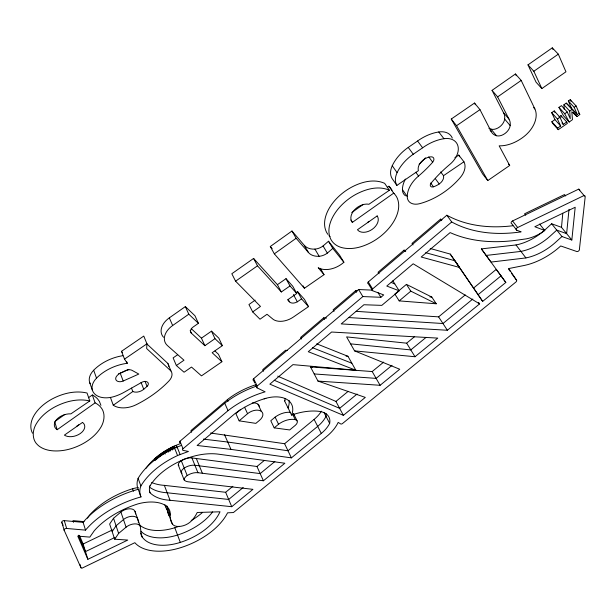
<?xml version="1.0" encoding="UTF-8"?>
<svg xmlns="http://www.w3.org/2000/svg" width="616" height="616" viewBox="0 0 616 616"><rect width="100%" height="100%" fill="white"/><g stroke="black" fill="none" stroke-linecap="round" stroke-linejoin="round"><path stroke-width="0.92" d="M113.267 405.228L132.825 391.545A8.277 5.398 -21.1 0 0 143.759 389.266L147.047 386.394A4.774 3.119 -21.3 0 0 147.478 382.136A4.774 3.119 -21.3 0 0 141.734 382.344L124.355 392.146A33.857 22.461 -19.8 0 1 113.791 396.658A19.658 12.928 -19.9 0 1 94.417 393.693A19.658 12.928 -19.9 0 1 96.519 378.147A36.86 24.062 -20.4 0 1 127.289 363.294L124.524 359.113L121.506 351.305L143.774 336.067L146.931 343.813L146.662 348.556L170.979 371.009A13.259 8.678 -22 0 1 168.992 380.911A92.739 62.84 -19.5 0 1 136.313 404.666A20.328 13.198 -20.6 0 1 113.267 405.228L110.41 397.397M430.214 248.479L450.242 254.085L459.613 267.467L421.19 257.018L450.134 232.594L452.39 233.58A190.883 122.923 -42.9 0 0 515.007 240.425L526.303 238.862A33.911 20.829 -37.9 0 0 544.767 230.53L534.827 226.719L575.19 207.261L571.833 240.024L561.492 227.327L562.785 213.282M569.007 209.301L566.635 233.641L556.764 230.115L550.127 236.151A42.912 26.326 -37.6 0 1 520.936 251.405L486.17 255.44M150.035 485.708L149.911 486.109A24.54 14.414 -22 0 0 150.042 492.785A45.676 27.073 -22.6 0 0 170.016 500.269L231.731 506.698L252.93 489.35L188.203 481.797A10.21 6.014 -22.7 0 1 184.145 479.895L178.263 465.018A6.63 3.966 -22.5 0 1 181.266 460.683A10.888 6.491 -22.6 0 1 184.038 459.197M149.988 485.839C157.157 474.597 168.422 466.543 180.357 460.976A40.725 23.801 -22.6 0 1 181.928 460.368A48.533 28.244 -22.7 0 1 190.506 457.141L191.291 456.895A48.533 28.244 -22.7 0 1 218.403 454.169L284.861 463.232L263.417 480.773L197.936 472.711A11.003 6.453 -22.7 0 0 187.195 475.544A6.699 3.935 -22.6 0 0 184.145 479.895M135.651 514.029L135.019 511.372A8.816 5.074 -20.5 0 0 129.221 508.801A8.816 5.074 -20.5 0 0 120.898 512.042L113.536 518.256L109.648 524.031L114.684 539.216L127.774 540.07L87.865 559.305L77.762 536.105L89.813 537.113L94.294 530.722A63.001 35.166 -21 0 1 137.953 503.888A33.587 19.096 -20.9 0 1 162.816 504.05A28.798 16.401 -21 0 1 170.224 514.938A41.403 23.477 -23.1 0 0 172.418 524.07A11.504 6.491 -22.3 0 0 180.973 526.272A11.504 6.491 -22.3 0 0 191.353 520.974A38.731 22.091 -21.6 0 0 197.22 512.481L220.028 511.796L218.903 514.006A48.079 27.289 -22.1 0 1 180.311 542.396A38.77 21.876 -22.1 0 1 143.667 538.8L142.358 537.329L140.895 533.148M112.151 531.585L116.07 525.802L123.477 519.573A8.863 5.059 -20.6 0 1 131.839 516.308A8.863 5.059 -20.6 0 1 137.653 518.849L138.192 520.843M114.684 539.216L118.626 533.425L126.08 527.188A8.909 5.043 -20.6 0 1 134.488 523.893A8.909 5.043 -20.6 0 1 140.317 526.403L140.918 531.631A23.932 13.467 -21.6 0 0 142.358 537.329M87.418 518.187L89.382 515.346A62.355 35.412 -20.9 0 1 132.563 488.742A33.233 19.219 -20.7 0 1 138.292 487.525M146.038 468.26C153.161 458.358 163.433 451.097 174.405 446.007A40.286 23.955 -22.4 0 1 175.953 445.414A48.017 28.428 -22.6 0 1 180.55 443.558M561.492 227.327L551.636 223.77L545.045 229.783A42.673 26.388 -37.7 0 1 544.505 230.276M571.833 240.024L561.946 236.536L555.262 242.589A43.166 26.257 -37.5 0 1 525.91 257.927L491.014 262.077L481.381 248.887L516.015 244.952A42.673 26.388 -37.7 0 0 543.951 230.754M304.327 245.368A18.411 12.782 -31.3 0 0 314.93 249.103A11.427 7.908 -31.1 0 0 323.077 245.961L328.49 241.249L339.593 255.163L343.89 262.262A20.744 14.091 -31.2 0 1 318.226 267.737L324.031 274.69L304.42 288.257L274.32 253.831L270.301 246.508L291.969 231.023L304.327 245.368L308.5 252.583A18.526 12.767 -31.3 0 0 319.134 256.279A11.496 7.893 -31 0 0 327.335 253.114L332.786 248.387L328.49 241.249M240.733 409.417L235.851 413.582L239.154 420.843L255.863 423.369L259.529 420.305A9.779 5.968 -25.3 0 0 261.369 411.38L257.958 404.181A9.979 6.145 -25.2 0 0 252.252 402.987M239.154 420.843L247.57 413.683A10.041 6.129 -25.2 0 1 261.369 411.38M255.548 384.831A57.234 34.719 -25.4 0 0 228.305 398.914L190.929 430.599L191.614 432.24M326.511 318.056L323.639 317.871L300.639 337.414L301.478 339M357.403 290.844L355.532 290.767L333.133 309.802L334.026 311.357M405.744 251.105L404.104 250.104L378.078 272.218L379.04 273.743M442.042 219.812L440.548 219.142L412.012 243.389L413.02 244.899M180.126 442.881A1.686 1.032 -22.5 0 1 179.98 441.225L224.717 403.226A67.306 40.494 -25.4 0 1 256.656 386.07M254.747 382.983L253.576 380.534A1.81 1.147 -25.7 0 1 253.661 378.686L358.612 289.535L372.788 290.151M371.687 289.212L368.337 283.768A1.563 1.016 -31.7 0 1 368.283 281.943L446.846 215.223A177.547 115.138 -43.1 0 0 512.866 225.741M446.846 215.223L451.721 221.976A178.679 114.999 -42.9 0 0 521.167 231.855L516.747 230.199A1.91 1.178 -37.1 0 1 516.247 228.99A1.91 1.178 -37.1 0 1 517.656 227.512L584.091 195.511A2.726 1.632 -39.2 0 1 585.192 196.82L579.402 249.418A1.763 1.016 -37.4 0 1 578.578 250.989A1.763 1.016 -37.4 0 1 576.807 251.52L560.714 245.961A53.792 32.733 -37.5 0 1 523.708 265.573L508.747 268.561L516.47 280.072A1.871 1.109 -35.4 0 1 515.862 282.059L342.434 423.585A1.417 0.824 -27.9 0 1 340.663 423.923L338.192 422.407A37.137 22.007 -26.9 0 1 326.588 436.528L233.433 512.543L227.566 512.82A57.688 32.748 -22.1 0 1 180.996 547.578A48.318 27.266 -22.1 0 1 134.85 542.688L82.082 568.137A1.555 0.855 -19.2 0 1 80.966 567.744L64.264 530.492A1.856 1.063 -18.5 0 1 64.557 529.136A1.856 1.063 -18.5 0 1 66.644 528.466L85.532 530.122A72.596 40.525 -21 0 1 140.987 496.92A34.442 20.236 -22 0 1 140.879 485.962A62.37 36.213 -22.8 0 1 177.562 455.555A49.942 29.206 -22.6 0 1 180.126 454.554L188.45 451.466L183.53 450.442A1.702 1.032 -22.6 0 1 183.021 448.756L228.051 410.641A67.675 40.371 -25.5 0 1 265.119 391.83L257.095 387.872L255.532 384.607M257.095 387.872A1.817 1.14 -25.8 0 1 257.188 386.024L362.855 296.573L380.88 297.289L383.706 294.91L372.642 290.767A1.571 1.009 -31.6 0 1 372.595 288.95L368.283 281.943M372.595 288.95L451.721 221.976M406.437 284.369L394.879 294.078L399.183 300.893L436.243 303.78L431.816 297.081L406.437 284.369L410.818 291.152L436.243 303.78M392.839 280.834L399.176 290.791L381.797 305.374L363.925 304.743L341.21 323.908L447.37 330.261L479.61 303.888L478.586 302.41M399.183 300.893L410.818 291.152M290.552 412.358A15.277 9.155 -26.2 0 0 275.121 417.132L270.786 420.743L274.197 427.866L289.705 429.945L295.349 425.279A5.583 3.334 -26.4 0 0 295.287 419.635L292.554 414.137M274.197 427.866L278.555 424.247A15.354 9.124 -26.2 0 1 295.287 419.635M277.724 376.137L335.936 401.424L348.202 391.322M316.709 343.828L347.971 356.294L355.817 370.231L292.954 364.634L269.854 384.138L343.374 415.338L365.296 397.405L317.979 381.081L310.479 366.897L372.195 371.556L383.683 362.1M317.979 381.081L380.103 385.293L399.73 369.238L354.585 350.881L346.6 336.898L406.652 343.174L414.63 336.606M356.148 311.342L438.6 316.863L465.234 294.925M473.427 288.173L496.257 269.369L505.813 282.451L482.667 301.386L450.242 254.085M151.682 482.497A45.184 27.235 -22.5 0 0 164.356 485.362L225.649 492.276L232.871 486.324M184.492 459.012A10.888 6.491 -22.6 0 1 191.907 457.919L256.957 466.489L264.264 460.475M210.549 433.025L284.607 443.72L314.122 419.404A27.173 16.378 -26.8 0 0 321.398 411.203M243.205 487.518L228.675 499.453L167.175 492.777A45.43 27.158 -22.6 0 1 149.341 487.025M274.867 461.53L260.168 473.596L194.902 465.273A10.949 6.468 -22.6 0 0 184.215 468.075A6.668 3.95 -22.6 0 0 181.189 472.418A10.156 6.029 -22.7 0 0 181.404 472.665M357.064 394.04L339.639 408.346L274.228 380.257M392.022 365.342L376.13 378.386L314.214 373.95M426.133 337.345L410.803 349.919L350.573 343.851M472.803 299.03L442.966 323.523L348.587 317.54M478.024 294.741L501.008 275.876M265.873 398.329L263.918 398.914A57.85 34.504 -25.5 0 0 234.965 413.606L197.112 445.483L230.977 449.387L291.399 457.88L321.29 433.425A27.466 16.27 -26.9 0 0 329.668 423.369L323.985 412.474M354.585 350.881L415.007 356.741L437.776 338.115L331.585 332.032L308.27 351.713L355.817 370.231M571.479 108.208L566.227 103.111L563.917 104.774L569.715 111.119L570.27 118.711L567.251 111.989L561.461 105.636L558.935 107.384L563.44 115.693L569.192 122.053L572.472 119.643L571.802 111.781L577.053 116.509L579.787 114.499L576.129 105.983L570.27 99.661L568.337 100.993L571.479 108.208L577.3 114.538L574.181 107.323L568.337 100.993M569.715 111.119L572.048 109.448L577.3 114.538M274.32 253.831L296.134 238.269L291.969 231.023M55.44 421.136L64.857 414.452M88.404 397.767L92.331 394.979L92.823 395.226A31.57 20.328 -18.2 0 1 97.698 399.045L99.392 401.401L100.932 405.374M351.759 212.574L363.371 204.343M387.364 187.341L388.912 186.24L389.297 186.594A32.456 22.415 -33.9 0 1 392.053 190.329M255.132 300.154L248.949 304.535L252.691 311.927L259.998 319.219L267.021 314.268L273.465 319.573A17.017 11.311 -28.1 0 0 293.378 317.04L308.5 306.629L304.512 299.422L297.574 291.637L296.18 292.608M54.655 421.69L57.188 429.698L95.095 402.872L95.596 403.118A31.762 20.282 -18.3 0 1 100.485 406.914C106.044 412.959 104.389 422.33 100.046 428.559A42.081 26.873 -18 0 1 82.829 443.743C73.258 448.918 62.185 451.913 51.267 450.681A31.693 20.112 -18 0 1 37.491 444.744C31.447 439.077 32.486 429.468 36.767 423.077A41.665 26.45 -18.4 0 1 54.408 407.176C65.08 401.44 77.778 398.175 89.797 400.939L87.049 393.023C75.098 390.213 62.462 393.447 51.844 399.13A41.418 26.503 -18.3 0 0 34.327 414.992C31 420.305 29.36 427.404 32.486 433.187M350.874 220.028L352.36 222.376L393.67 193.162L394.055 193.509M252.691 311.927L260.468 306.429L235.582 281.181L231.824 273.735L253.584 258.443L277.408 284.669L281.335 291.969L289.997 285.947L296.758 293.501L287.626 299.838L289.466 301.855A6.668 4.451 -28.7 0 0 297.351 301.794L301.563 298.875L308.5 306.629M527.981 64.873L552.283 47.848L558.312 54.154L565.95 71.802L541.857 88.573L536.051 82.174L527.981 64.873L533.833 71.271L541.857 88.573M492.038 90.367L515.423 73.982L521.182 80.427L534.896 108.978A25.803 16.986 -40.9 0 1 535.273 120.882A24.486 16.101 -40.9 0 1 523.877 136.636A33.734 22.307 -41.1 0 1 499.16 145.83L509.694 165.473L487.795 180.565L482.605 173.928L451.266 119.034L474.512 103.049L479.972 109.648L491.26 131.624A17.564 11.642 -40.8 0 0 496.465 135.736A9.864 6.537 -40.5 0 0 505.043 133.472A9.864 6.537 -40.5 0 0 510.171 125.579A18.01 11.981 -40.3 0 0 508.993 119.104L497.628 96.897L492.038 90.367L503.457 112.582L508.993 119.104M163.548 337.275A19.15 13.044 -23.3 0 1 169.323 317.856L185.347 306.599L194.964 315.746L198.429 323.315L193.101 327.042A5.921 4.004 -24 0 0 191.291 333.11L204.874 345.692L214.976 338.661L222.353 345.653L212.166 352.722L221.906 361.746L201.478 375.875L191.507 367.059L184.061 372.226L176.361 365.527L173.119 357.888L177.67 354.724M235.582 281.181L257.488 265.819L281.335 291.969M176.361 365.527L183.992 360.214L167.436 345.568A19.265 13.021 -23.4 0 1 172.657 325.51L188.789 314.199L198.429 323.315M533.833 71.271L558.312 54.154M497.628 96.897L521.182 80.427M277.408 284.669L286.009 278.671L292.769 286.248L296.758 293.501M191.283 328.675L201.447 338.145L211.48 331.154L218.857 338.169L222.353 345.653M566.728 121.991L567.367 123.4L558.258 129.683L557.542 128.143L560.645 126.003L554.939 119.612L551.713 112.666L554.238 110.926L559.975 117.302L563.232 124.401L566.728 121.991L560.983 115.623L558.904 117.063M558.258 129.683L552.583 123.285L551.859 121.745L554.939 119.612M558.935 107.384L564.71 113.744L567.251 111.989M560.645 126.003L557.434 119.057L559.975 117.302M454.854 157.75L458.758 155.086L463.933 161.777A17.964 12.035 -37.6 0 1 460.306 177.5A59.459 40.902 -37.5 0 1 419.819 203.642A14.853 10.01 -36.1 0 1 407.23 196.489A26.611 17.849 -36.5 0 1 418.533 176.045A98.09 71.163 -37.4 0 0 432.686 162.185A4.612 3.149 -37.6 0 0 431.115 156.811A11.088 7.561 -37.4 0 0 419.889 163.571A10.68 7.292 -37.3 0 0 418.426 170.663L396.881 185.408L392.076 178.501A20.189 13.937 -36.8 0 1 392.246 165.758A35.212 24.093 -37.1 0 1 408.254 147.416L417.571 141.01A38.038 25.926 -37.6 0 1 438.761 131.978A19.966 13.706 -38.3 0 1 452.321 138.092M396.881 185.408A20.313 13.914 -36.6 0 1 397.097 172.649A35.435 24.062 -36.9 0 1 413.251 154.246L422.63 147.809A38.277 25.895 -37.4 0 1 443.951 138.7A20.097 13.691 -38.1 0 1 457.965 146.092A19.319 13.159 -38.1 0 1 449.849 164.395A96.527 61.177 -37.2 0 0 431.169 183.029A3.573 2.395 -36.8 0 0 430.538 186.132A3.573 2.395 -36.8 0 0 433.464 186.802A16.594 11.219 -37.2 0 0 439.216 183.968A8.046 5.413 -37 0 0 443.505 175.691L463.933 161.777M487.795 180.565L456.556 125.718L479.972 109.648M574.181 107.323L576.129 105.983M327.928 234.388A32.286 22.291 -33.2 0 1 326.303 231.778C322.183 222.907 325.995 212.666 331.215 205.128A42.535 29.245 -33.6 0 1 351.197 187.387C361.168 182.013 373.789 178.424 384.646 183.329L389.397 190.259L368.93 204.258A13.136 9.032 -33.6 0 0 354.446 209.933A13.136 9.032 -33.6 0 0 352.36 222.376M89.797 400.939L70.902 413.852A12.79 8.17 -18.1 0 0 56.557 419.619A12.79 8.17 -18.1 0 0 57.188 429.698M124.524 359.113L146.931 343.813M118.595 373.727A5.906 3.927 -20.3 0 0 120.236 373.211L126.026 370.455A6.021 3.981 -20.7 0 1 132.009 370.339L138.808 374.058L123.192 381.019A5.937 3.919 -20.4 0 1 117.071 381.011A5.937 3.919 -20.4 0 1 116.285 376.707A8.609 5.675 -20.5 0 1 120.259 373.196L128.859 369.369M516.747 230.199L511.68 223.639A1.902 1.178 -37.2 0 1 511.172 222.43A1.902 1.178 -37.2 0 1 512.566 220.959L578.64 189.158L584.584 196.119M87.865 559.305L83.137 544.005L112.335 529.952M114.838 537.483L85.485 551.613L78.371 535.227M140.987 496.92L138.246 489.304A34.257 20.297 -22 0 1 138.107 478.332A62.039 36.329 -22.7 0 1 174.567 448.017A49.673 29.306 -22.5 0 1 177.115 447.023L181.258 445.491M264.125 398.852L266.32 398.205A28.698 17.433 -25.7 0 1 291.607 415.107A47.186 27.558 -26.3 0 1 319.719 411.442A24.17 14.253 -26.9 0 1 329.668 423.369M429.922 296.927L431.816 297.081M64.264 530.492L61.923 522.645A1.848 1.07 -18.4 0 1 62.216 521.29A1.848 1.07 -18.4 0 1 64.287 520.628L83.098 522.36A72.218 40.671 -20.9 0 1 138.246 489.304M84.053 521.644L73.011 520.628L73.535 522.337M287.418 350.442L285.531 350.258L262.732 369.631L263.517 371.232M346.077 356.11L347.971 356.294M203.38 439.116L227.751 442.034L287.988 450.758L317.687 426.38A27.32 16.324 -26.8 0 0 326.003 416.339A24.039 14.307 -26.8 0 0 326.21 413.775M425.695 252.683L454.901 260.737L482.667 301.386M310.479 366.897L312.289 367.544M399.176 290.791L386.779 286.055L413.174 263.787L479.61 303.888M391.237 282.505L394.771 283.868M312.489 347.701L351.875 363.224M389.397 190.259C378.47 185.37 365.819 189.035 355.779 194.417A42.804 29.198 -33.5 0 0 335.658 212.235C330.407 219.758 326.503 230.014 330.63 238.908A32.486 22.253 -33.1 0 0 341.503 247.54C351.805 250.281 362.693 247.039 371.81 242.126A43.174 29.73 -33.4 0 0 391.329 225.186C396.735 217.748 400.908 207.777 397.459 198.66A32.656 22.384 -33.8 0 0 394.055 193.509M146.285 343.397L167.783 363.363L170.979 371.009M214.984 351.035L218.457 354.269L221.906 361.746M578.493 113.098L579.787 114.499M566.227 103.111L572.048 109.448M573.18 112.289L577.053 116.509M561.961 122.984L563.232 124.401M551.713 112.666L557.434 119.057M551.859 121.745L557.542 128.143M533.633 107.546L534.896 108.978M270.301 246.508L272.18 248.672M296.134 238.269L308.5 252.583M503.457 112.582A17.902 11.997 -40.5 0 1 504.658 119.05L510.171 125.579M565.696 195.973L564.518 194.564L524.593 213.783L525.725 215.215M489.397 128.521A17.448 11.658 -41 0 0 491.052 129.16L496.465 135.736M490.059 130.161L491.26 131.624M508.516 164.01L509.694 165.473M551.636 223.77L561.946 236.536M332.786 248.387L343.89 262.262M539.608 224.062L544.767 230.53M451.266 119.034L456.556 125.718M512.566 220.959L517.656 227.512M438.761 131.978L443.951 138.7M516.015 244.952L525.91 257.927M417.571 141.01L422.63 147.809M440.702 171.941L443.505 175.691M428.767 156.911L432.686 162.185M512.158 274.259L516.47 280.072M435.343 178.694L439.216 183.968M408.254 147.416L413.251 154.246M430.715 183.029L433.464 186.802M481.381 248.887L505.813 282.451M415.792 172.249L418.533 176.045M440.548 219.142L441.603 220.628M392.246 165.758L397.097 172.649M405.42 179.064A26.442 17.872 -36.7 0 0 402.425 189.605L407.23 196.489M388.912 186.24L393.67 193.162M508.523 268.915L510.071 271.217M404.104 250.104L405.105 251.621M121.506 351.305L122.43 352.699M438.6 316.863L447.37 330.261M378.008 292.639L380.88 297.289M406.652 343.174L415.007 356.741M358.612 289.535L362.855 296.573M355.532 290.767L356.464 292.307M323.077 245.961L327.335 253.114M314.93 249.103L319.134 256.279M320.328 268.322L324.031 274.69M372.195 371.556L380.103 385.293M323.639 317.871L324.517 319.435M303.08 285.847L304.42 288.257M297.574 291.637L301.563 298.875M286.009 278.671L289.997 285.947M293.385 294.54L297.351 301.794M288.157 299.43L289.466 301.855M564.71 113.744L569.192 122.053M335.936 401.424L343.374 415.338M253.584 258.443L257.488 265.819M474.512 103.049L475.383 104.743M314.122 419.404L321.29 433.425M293.601 413.798L297.112 420.851M285.254 398.475A28.382 17.533 -25.6 0 1 284.523 400.823L291.607 415.107M515.423 73.982L516.262 75.714M275.121 417.132L278.555 424.247M253.661 378.686L257.188 386.024M284.607 443.72L291.399 457.88M211.48 331.154L214.976 338.661M244.59 407.245L247.57 413.683M554.238 110.926L554.962 112.505M560.983 115.623L561.63 117.04M201.447 338.145L204.874 345.692M185.347 306.599L188.789 314.199M227.358 399.645L228.089 401.27M256.957 466.489L263.417 480.773M224.717 403.226L228.051 410.641M190.159 330.576L191.291 333.11M61.923 522.645L63.094 525.255M224.555 434.765L230.977 449.387M552.283 47.848L553.053 49.611M169.323 317.856L172.657 325.51M79.387 535.342L83.137 544.005M570.27 99.661L571.009 101.363M225.649 492.276L231.731 506.698M196.319 458.497L202.379 473.257M191.907 457.919L197.936 472.711M179.98 441.225L183.021 448.756M177.115 447.023L180.126 454.554M175.953 445.414L176.946 447.894M181.266 460.683L187.195 475.544M174.228 446.084L174.89 447.732M174.567 448.017L177.562 455.555M173.704 446.323L174.69 448.802M172.873 446.723L173.527 448.371M172.049 447.124L173.034 449.603M145.006 381.25L147.047 386.394M171.233 447.532L172.218 450.019M170.424 447.955L171.079 449.611M169.616 448.379L170.594 450.866M168.815 448.818L169.793 451.305M168.022 449.257L168.676 450.912M141.064 382.39L143.759 389.266M167.236 449.711L168.214 452.198M166.459 450.165L167.105 451.821M165.681 450.627L166.328 452.29M164.919 451.105L165.565 452.76M164.156 451.582L165.126 454.069M163.409 452.067L164.056 453.723M162.67 452.552L163.309 454.215M126.619 361.561L127.289 363.294M161.931 453.053L162.578 454.716M161.207 453.553L161.854 455.216M160.491 454.069L161.13 455.725M159.783 454.585L160.422 456.248M159.09 455.101L159.729 456.764M158.397 455.632L159.036 457.295M157.719 456.163L158.358 457.827M131.501 388.088L132.825 391.545M157.049 456.702L157.688 458.366M156.387 457.241L157.026 458.905M155.74 457.788L156.379 459.451M155.101 458.343L155.74 460.006M154.477 458.897L155.109 460.56M164.356 485.362L170.016 500.269M120.236 373.211L123.192 381.019M166.797 505.828L170.224 514.938M139.732 525.125A38.369 22.03 -21.9 0 0 174.805 527.743L180.311 542.396M166.759 509.101A40.972 23.639 -23 0 0 166.867 509.263L169.623 516.632A41.187 23.562 -23.1 0 1 169.215 515.962M169.939 517.455L172.418 524.07M149.426 491.098L150.042 492.785M138.107 478.332L140.879 485.962M122.846 355.694A36.644 24.109 -20.3 0 0 93.678 370.247L96.519 378.147M132.563 488.742L133.456 491.252M89.659 382.49L92.446 390.398M135.019 511.372L140.317 526.403M92.331 394.979L95.095 402.872M120.898 512.042L126.08 527.188M113.536 518.256L118.626 533.425M83.098 522.36L85.532 530.122M79.926 564.325L80.966 567.744M64.287 520.628L66.644 528.466M138.292 521.606L138.346 522.722M563.917 104.774L564.279 109.509M489.142 128.382A17.448 11.658 -41 0 1 488.896 128.244M504.658 119.05A9.802 6.545 -40.7 0 1 499.591 126.927A9.802 6.545 -40.7 0 1 491.052 129.16M458.758 155.086A17.856 12.058 -37.8 0 1 459.451 156.734M405.505 195.803A14.761 10.025 -36.3 0 1 402.425 189.605M425.463 157.835A97.444 71.194 -37.6 0 1 419.126 164.264M330.037 236.629A32.286 22.291 -33.2 0 1 328.921 235.558M368.876 221.421A11.966 8.224 -33.5 0 1 367.644 222.368M90.159 383.699A19.535 12.951 -19.8 0 1 93.678 370.247M167.783 363.363A13.182 8.693 -21.9 0 1 168.822 366.412M78.74 424.77A11.65 7.454 -18.2 0 1 76.399 426.411M578.64 189.158A2.71 1.632 -39.3 0 1 579.741 190.475M511.619 273.527A1.863 1.117 -35.5 0 1 511.796 273.766M141.018 531.285A38.569 21.953 -22 0 0 177.547 535.034A47.825 27.389 -22 0 0 212.635 511.896M169.115 515.792A41.187 23.562 -23.1 0 1 167.421 507.468A28.644 16.463 -20.9 0 0 167.46 506.598M182.059 473.227A10.156 6.029 -22.7 0 1 181.528 472.78M288.658 407.715A46.939 27.651 -26.3 0 0 288.042 407.931A28.544 17.487 -25.6 0 0 289.043 400.354M202.464 512.481A47.578 27.481 -21.9 0 1 191.199 520.535M179.056 526.272A47.578 27.481 -21.9 0 1 174.805 527.743M139.27 524.709A38.369 22.03 -21.9 0 1 138.823 524.285M166.651 508.932A40.972 23.639 -23 0 1 166.074 507.907M165.989 507.73A40.972 23.639 -23 0 1 164.949 504.766M167.229 509.74A11.381 6.537 -22.1 0 1 166.867 509.263M178.917 465.673A10.102 6.052 -22.6 0 1 178.263 465.018M284.523 400.823A46.693 27.743 -26.3 0 1 285.131 400.608M293.462 413.575A5.552 3.342 -26.4 0 1 293.801 415.353M257.958 404.181A9.725 5.983 -25.2 0 1 259.459 406.691M377.161 215.931L357.449 229.737A12.035 8.208 -33.4 0 0 372.187 229.36A12.035 8.208 -33.4 0 0 377.161 215.931M82.529 422.422L64.395 435.119A11.719 7.438 -18.4 0 0 80.273 433.541A11.719 7.438 -18.4 0 0 82.529 422.422"/></g></svg>
